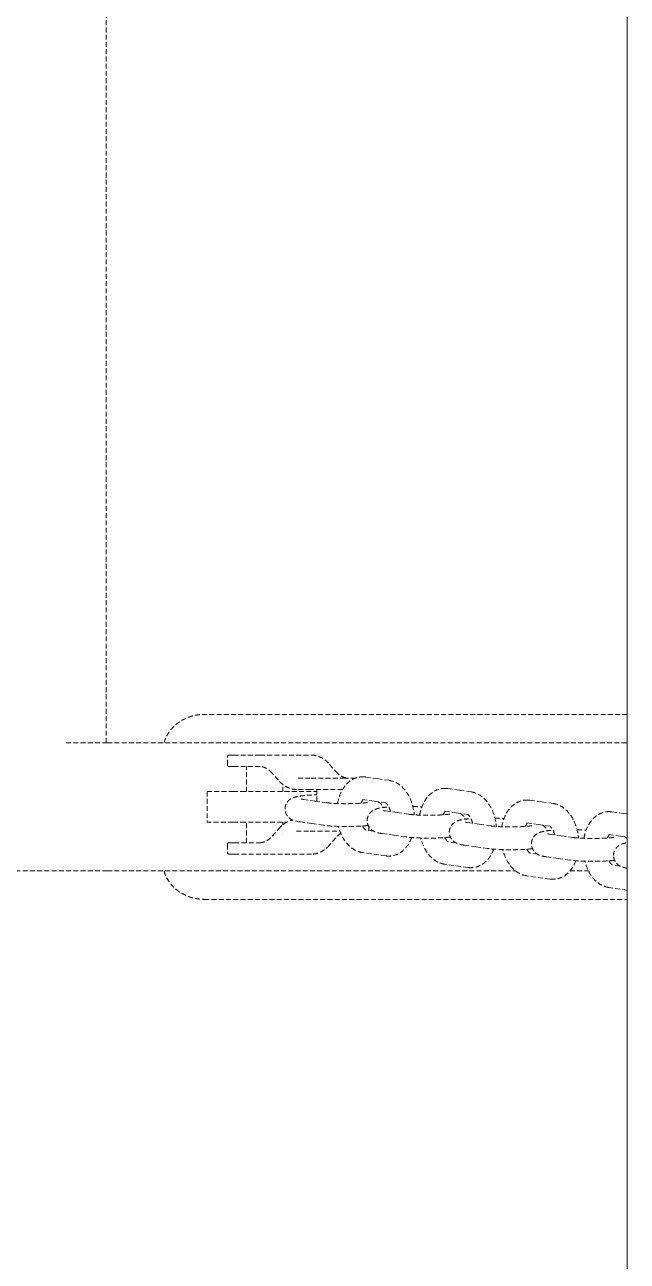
# Model space of a CAD drawing. Header units: millimetres. Extents: x -4151 to 3726, y -2931 to 1353.
# Drawn here: x -62.8 to 95.7, y -499.2 to -174.3 of the extents above; entities that cross this region are included whole.
import ezdxf

# ---------------------------------------------------------------- set-up
doc = ezdxf.new("R2010")
doc.units = ezdxf.units.MM
doc.linetypes.add('HIDDEN', pattern=[1.905, 1.27, -0.635])
doc.layers.add('DIKOM_ОБЪЕКТ', color=7, linetype='Continuous')

msp = doc.modelspace()

# ---------------------------------------------------------------- linework, layer by layer
at = {"layer": 'DIKOM_ОБЪЕКТ', "color": 7, "linetype": 'HIDDEN', "lineweight": 15}
for p, q in [((95.68, 816.142), (95.68, -1107.751)), ((95.68, -1169.469), (95.68, 816.142))]:
    msp.add_line(p, q, dxfattribs=at)
at = {"layer": 'DIKOM_ОБЪЕКТ', "color": 7, "linetype": 'HIDDEN', "lineweight": 15, "extrusion": (1, -3.44509e-16, -2.22045e-16)}
for p, q in [((-41.068, -362.955), (-52.191, -362.955)), ((-41.068, -362.955), (95.68, -362.955)), ((-9.469, -368.72), (-9.469, -366.72)), ((-4.448, -375.805), (-4.448, -369.22)), ((17.423, -368.641), (19.014, -370.481)), ((3.931, -372.798), (2.34, -370.958)), ((5.114, -371.304), (5.114, -371.304)), ((26.883, -371.957), (29.946, -372.39)), ((29.946, -372.39), (33.01, -372.822)), ((-14.818, -375.805), (-14.818, -383.805)), ((5.114, -375.805), (5.114, -373.93)), ((14.029, -378.333), (14.029, -375.22)), ((48.475, -375.007), (51.538, -375.44)), ((51.538, -375.44), (54.602, -375.873)), ((10.49, -377.833), (13.553, -378.266)), ((13.553, -378.266), (16.616, -378.698)), ((26.044, -377.898), (29.107, -378.331)), ((29.107, -378.331), (32.128, -378.757)), ((70.067, -378.057), (73.131, -378.49)), ((73.131, -378.49), (76.194, -378.923)), ((32.082, -380.883), (35.145, -381.316)), ((35.145, -381.316), (38.209, -381.749)), ((47.636, -380.948), (50.699, -381.381)), ((50.699, -381.381), (53.72, -381.807)), ((91.659, -381.107), (94.723, -381.54)), ((94.723, -381.54), (95.68, -381.675)), ((-4.448, -389.22), (-4.448, -383.805)), ((2.34, -387.481), (3.931, -385.641)), ((5.114, -384.51), (5.114, -383.805)), ((9.651, -383.774), (12.714, -384.207)), ((12.714, -384.207), (15.777, -384.639)), ((28.945, -386.171), (26.883, -385.88)), ((27.688, -384.935), (27.688, -385.72)), ((53.674, -383.933), (56.737, -384.366)), ((56.737, -384.366), (59.801, -384.799)), ((69.228, -383.998), (72.291, -384.431)), ((72.291, -384.431), (75.312, -384.858)), ((-9.469, -389.72), (-9.469, -391.72)), ((5.114, -387.135), (5.114, -387.135)), ((19.014, -387.958), (17.423, -389.798)), ((31.243, -386.824), (34.306, -387.257)), ((34.306, -387.257), (37.369, -387.69)), ((50.537, -389.222), (48.475, -388.93)), ((52.835, -389.874), (55.898, -390.307)), ((75.266, -386.983), (78.329, -387.416)), ((78.329, -387.416), (81.393, -387.849)), ((90.82, -387.048), (93.883, -387.481)), ((93.883, -387.481), (95.68, -387.735)), ((32.171, -392.687), (26.044, -391.821)), ((55.898, -390.307), (58.961, -390.74)), ((72.129, -392.272), (70.067, -391.981)), ((74.427, -392.924), (77.49, -393.357)), ((53.763, -395.737), (47.636, -394.871)), ((77.49, -393.357), (80.553, -393.79)), ((93.721, -395.322), (91.659, -395.031)), ((-41.068, -396.655), (-221.39, -396.655)), ((-41.068, -396.655), (66.325, -396.655)), ((75.355, -398.787), (69.228, -397.922)), ((80.616, -396.655), (85.488, -396.655)), ((95.68, -401.658), (90.82, -400.972))]:
    msp.add_line(p, q, dxfattribs=at)
at = {"layer": 'DIKOM_ОБЪЕКТ', "color": 7, "linetype": 'HIDDEN', "lineweight": 15}
for points, degree in [([(-41.386, -362.955), (-41.386, 71.345)], 1), ([(-0.877, -366.22), (-3.133, -366.22), (-5.388, -366.22), (-7.644, -366.22)], 3), ([(-0.877, -366.22), (12.655, -366.22)], 1), ([(-0.877, -369.22), (-7.644, -369.22)], 1), ([(12.33, -372.22), (11.12, -372.22), (9.909, -372.22), (8.699, -372.22)], 3), ([(24.282, -372.22), (23.334, -372.22), (22.387, -372.22), (21.439, -372.22)], 3), ([(25.692, -371.919), (26.089, -371.888), (26.49, -371.901), (26.883, -371.957)], 3), ([(-8.015, -375.805), (-7.367, -375.805), (-6.639, -375.805), (-5.85, -375.805)], 3), ([(12.33, -375.22), (8.699, -375.22)], 1), ([(47.284, -374.969), (47.681, -374.938), (48.082, -374.951), (48.475, -375.007)], 3), ([(68.876, -378.019), (69.273, -377.989), (69.674, -378.002), (70.067, -378.057)], 3), ([(90.468, -381.069), (90.865, -381.039), (91.266, -381.052), (91.659, -381.107)], 3), ([(8.699, -386.22), (9.909, -386.22), (11.12, -386.22), (12.33, -386.22)], 3), ([(-7.644, -389.22), (-0.877, -389.22)], 1), ([(-7.644, -392.22), (-5.388, -392.22), (-3.133, -392.22), (-0.877, -392.22)], 3), ([(12.655, -392.22), (-0.877, -392.22)], 1), ([(33.361, -392.725), (32.965, -392.755), (32.564, -392.742), (32.171, -392.687)], 3), ([(54.953, -395.775), (54.557, -395.806), (54.156, -395.792), (53.763, -395.737)], 3), ([(76.545, -398.825), (76.149, -398.856), (75.748, -398.843), (75.355, -398.787)], 3)]:
    msp.add_open_spline(points, degree=degree, dxfattribs=at)
for points, knots in [([(-26.13, -362.955), (-26.083, -362.792), (-26.032, -362.629), (-25.919, -362.305), (-25.858, -362.142), (-25.758, -361.9), (-25.707, -361.78), (-25.653, -361.66), (-25.616, -361.58), (-25.597, -361.539), (-25.435, -361.2), (-25.274, -360.901), (-25.004, -360.461), (-24.91, -360.316), (-24.761, -360.1), (-24.686, -359.993), (-24.594, -359.869), (-24.555, -359.817), (-24.528, -359.782), (-24.514, -359.763), (-24.3, -359.485), (-24.082, -359.228), (-23.729, -358.853), (-23.607, -358.729), (-23.417, -358.547), (-23.32, -358.457), (-23.205, -358.353), (-23.155, -358.309), (-23.122, -358.279), (-23.103, -358.263), (-22.844, -358.039), (-22.582, -357.831), (-22.163, -357.531), (-22.018, -357.433), (-21.795, -357.289), (-21.682, -357.218), (-21.547, -357.136), (-21.479, -357.096), (-21.45, -357.079), (-21.43, -357.068), (-21.419, -357.061), (-21.145, -356.903), (-20.857, -356.751), (-20.393, -356.534), (-20.232, -356.464), (-19.983, -356.361), (-19.857, -356.311), (-19.706, -356.253), (-19.63, -356.225), (-19.597, -356.213), (-19.575, -356.205), (-19.562, -356.201), (-19.408, -356.146), (-19.253, -356.094), (-19.007, -356.017), (-18.88, -355.979), (-18.726, -355.936), (-18.648, -355.915), (-18.608, -355.904), (-18.591, -355.9), (-18.579, -355.897), (-18.572, -355.894), (-18.452, -355.863), (-18.311, -355.828), (-18.06, -355.772), (-17.97, -355.753), (-17.825, -355.725), (-17.751, -355.71), (-17.672, -355.696), (-17.619, -355.687), (-17.594, -355.682), (-17.333, -355.638), (-17.133, -355.61), (-16.879, -355.58), (-16.803, -355.572), (-16.699, -355.561), (-16.651, -355.557), (-16.599, -355.552), (-16.574, -355.55), (-16.562, -355.549), (-16.557, -355.549), (-16.554, -355.548), (-16.553, -355.548), (-16.166, -355.515), (-15.824, -355.505), (-15.523, -355.505)], [0.15657151, 0.15657151, 0.15657151, 0.15657151, 0.1875, 0.1875, 0.21875, 0.21875, 0.234375, 0.2421875, 0.2421875, 0.25, 0.25, 0.3125, 0.3125, 0.34375, 0.34375, 0.359375, 0.3671875, 0.37109375, 0.37109375, 0.375, 0.375, 0.4375, 0.4375, 0.46875, 0.46875, 0.484375, 0.4921875, 0.49609375, 0.49609375, 0.5, 0.5, 0.5625, 0.5625, 0.59375, 0.59375, 0.609375, 0.6171875, 0.62109375, 0.62304688, 0.62304688, 0.625, 0.625, 0.6875, 0.6875, 0.71875, 0.71875, 0.734375, 0.7421875, 0.74609375, 0.74804688, 0.74804688, 0.75, 0.75, 0.78125, 0.78125, 0.796875, 0.8046875, 0.80859375, 0.81054688, 0.81152344, 0.81152344, 0.8125, 0.8125, 0.84375, 0.84375, 0.859375, 0.859375, 0.8671875, 0.87109375, 0.87109375, 0.875, 0.875, 0.90625, 0.90625, 0.921875, 0.921875, 0.9296875, 0.93359375, 0.93554688, 0.93652344, 0.93701172, 0.93701172, 0.9375, 0.9375, 1, 1, 1, 1]), ([(-9.469, -366.72), (-9.469, -366.639), (-9.464, -366.558), (-9.428, -366.437), (-9.408, -366.394), (-9.355, -366.327), (-9.323, -366.3), (-9.26, -366.266), (-9.23, -366.254), (-9.156, -366.233), (-9.111, -366.227), (-9.034, -366.221), (-9.002, -366.22), (-8.969, -366.22)], [0, 0, 0, 0, 0.24038138, 0.24038138, 0.37737288, 0.37737288, 0.49684872, 0.49684872, 0.59324387, 0.59324387, 0.72705701, 0.72705701, 0.82498233, 0.82498233, 0.82498233, 0.82498233]), ([(-7.644, -366.22), (-8.159, -366.22), (-8.539, -366.22), (-8.897, -366.22), (-8.969, -366.22), (-8.969, -366.22)], [0, 0, 0, 0, 0.25, 0.25, 0.41409232, 0.41409232, 0.41409232, 0.41409232]), ([(12.655, -366.22), (13.255, -366.22), (13.802, -366.312), (14.948, -366.68), (15.54, -366.991), (16.563, -367.745), (17.008, -368.162), (17.423, -368.641)], [0, 0, 0, 0, 2.5034781, 2.5034781, 5.4415929, 5.4415929, 7.9137658, 7.9137658, 7.9137658, 7.9137658]), ([(-8.969, -369.22), (-9, -369.22), (-9.031, -369.219), (-9.107, -369.213), (-9.152, -369.206), (-9.227, -369.186), (-9.258, -369.175), (-9.32, -369.141), (-9.351, -369.116), (-9.403, -369.052), (-9.424, -369.011), (-9.463, -368.89), (-9.469, -368.804), (-9.469, -368.72)], [0, 0, 0, 0, 0.0926057, 0.0926057, 0.22828649, 0.22828649, 0.32525566, 0.32525566, 0.44063103, 0.44063103, 0.57295281, 0.57295281, 0.82491918, 0.82491918, 0.82491918, 0.82491918]), ([(-7.644, -369.22), (-7.901, -369.22), (-8.124, -369.22), (-8.499, -369.22), (-8.647, -369.22), (-8.864, -369.22), (-8.931, -369.22), (-8.965, -369.22), (-8.969, -369.22), (-8.969, -369.22)], [0, 0, 0, 0, 0.125, 0.125, 0.25, 0.25, 0.375, 0.375, 0.41406193, 0.41406193, 0.41406193, 0.41406193]), ([(2.34, -370.958), (1.881, -370.426), (1.373, -370.003), (0.342, -369.421), (-0.205, -369.262), (-0.74, -369.222), (-0.811, -369.22), (-0.877, -369.22)], [0, 0, 0, 0, 2.83117, 2.83117, 5.6776503, 5.6776503, 6.1303491, 6.1303491, 6.1303491, 6.1303491]), ([(8.699, -375.22), (8.698, -375.22), (8.698, -375.22), (8.696, -375.22), (8.694, -375.22), (8.688, -375.22), (8.683, -375.22), (8.665, -375.219), (8.651, -375.219), (8.597, -375.219), (8.556, -375.218), (8.395, -375.213), (8.276, -375.205), (7.806, -375.159), (7.468, -375.091), (6.482, -374.797), (5.855, -374.477), (4.798, -373.7), (4.349, -373.281), (3.931, -372.798)], [0, 0, 0, 0, 0.0021263, 0.0021263, 0.0085054, 0.0085054, 0.0276424, 0.0276424, 0.0850539, 0.0850539, 0.257296, 0.257296, 0.7741825, 0.7741825, 2.3277042, 2.3277042, 5.4261125, 5.4261125, 7.9166422, 7.9166422, 7.9166422, 7.9166422]), ([(21.439, -372.22), (20.761, -372.22), (19.982, -372.22), (18.336, -372.22), (17.471, -372.22), (15.785, -372.22), (14.965, -372.22), (13.495, -372.22), (12.845, -372.22), (12.33, -372.22)], [0, 0, 0, 0, 0.25, 0.25, 0.5, 0.5, 0.75, 0.75, 1, 1, 1, 1]), ([(19.014, -370.481), (19.473, -371.013), (19.981, -371.436), (21.012, -372.018), (21.559, -372.177), (22.094, -372.217), (22.14, -372.22), (22.231, -372.22)], [0, 0, 0, 0, 2.83117, 2.83117, 5.6776503, 5.6776503, 6.1303491, 6.1303491, 6.1303491, 6.1303491]), ([(19.5, -378.922), (19.629, -378.18), (19.819, -377.46), (20.383, -375.947), (20.796, -375.164), (21.813, -373.806), (22.431, -373.214), (23.794, -372.361), (24.547, -372.075), (25.442, -371.943), (25.567, -371.929), (25.692, -371.919)], [17.0602578, 17.0602578, 17.0602578, 17.0602578, 19.3874909, 19.3874909, 22.2997922, 22.2997922, 25.2116654, 25.2116654, 27.9506419, 27.9506419, 28.3932659, 28.3932659, 28.3932659, 28.3932659]), ([(33.01, -372.822), (33.708, -372.921), (34.392, -373.157), (35.654, -373.847), (36.243, -374.315), (37.319, -375.448), (37.807, -376.139), (38.641, -377.688), (38.987, -378.57), (39.453, -380.263), (39.602, -381.078), (39.683, -381.896)], [0, 0, 0, 0, 2.4801856, 2.4801856, 5.0459819, 5.0459819, 7.8173407, 7.8173407, 10.7323747, 10.7323747, 13.1925609, 13.1925609, 13.1925609, 13.1925609]), ([(-14.818, -375.805), (-14.818, -375.805), (-14.789, -375.805), (-14.493, -375.805), (-13.781, -375.805), (-11.492, -375.805), (-9.921, -375.805), (-8.015, -375.805)], [3.76993234, 3.76993234, 3.76993234, 3.76993234, 3.85988414, 3.85988414, 4.21902989, 4.21902989, 4.57817563, 4.57817563, 4.57817563, 4.57817563]), ([(-5.85, -375.805), (-4.536, -375.805), (-3.154, -375.805), (-0.296, -375.805), (1.174, -375.805), (4.146, -375.805), (5.642, -375.805), (8.606, -375.805), (10.066, -375.805), (12.353, -375.805), (13.203, -375.805), (14.029, -375.805)], [4.84660233, 4.84660233, 4.84660233, 4.84660233, 5.04987593, 5.04987593, 5.25314953, 5.25314953, 5.45642313, 5.45642313, 5.65969672, 5.65969672, 5.78446892, 5.78446892, 5.78446892, 5.78446892]), ([(5.697, -380.368), (5.697, -380.027), (5.756, -379.681), (5.978, -379.039), (6.145, -378.736), (6.547, -378.215), (6.788, -377.992), (7.259, -377.656), (7.49, -377.534), (7.932, -377.343), (8.144, -377.275), (8.785, -377.098), (9.219, -377.021), (10.452, -376.852), (11.336, -376.776), (12.855, -376.694), (13.435, -376.671), (14.029, -376.657)], [0, 0, 0, 0, 1.0528055, 1.0528055, 2.1057908, 2.1057908, 3.1539721, 3.1539721, 4.1462477, 4.1462477, 5.2247031, 5.2247031, 7.4660894, 7.4660894, 10.7215328, 10.7215328, 12.5357839, 12.5357839, 12.5357839, 12.5357839]), ([(20.815, -375.22), (20.665, -375.22), (20.511, -375.22), (19.969, -375.22), (19.57, -375.22), (18.748, -375.22), (18.328, -375.22), (17.474, -375.22), (17.049, -375.22), (16.206, -375.22), (15.793, -375.22), (14.984, -375.22), (14.597, -375.22), (13.862, -375.22), (13.518, -375.22), (12.877, -375.22), (12.588, -375.22), (12.33, -375.22)], [0.07374328, 0.07374328, 0.07374328, 0.07374328, 0.125, 0.125, 0.25, 0.25, 0.375, 0.375, 0.5, 0.5, 0.625, 0.625, 0.75, 0.75, 0.875, 0.875, 1, 1, 1, 1]), ([(41.092, -381.972), (41.221, -381.23), (41.411, -380.51), (41.975, -378.997), (42.388, -378.214), (43.405, -376.856), (44.023, -376.265), (45.386, -375.411), (46.139, -375.125), (47.034, -374.993), (47.159, -374.979), (47.284, -374.969)], [17.0602578, 17.0602578, 17.0602578, 17.0602578, 19.3874909, 19.3874909, 22.2997922, 22.2997922, 25.2116654, 25.2116654, 27.9506419, 27.9506419, 28.3932659, 28.3932659, 28.3932659, 28.3932659]), ([(54.602, -375.873), (55.3, -375.971), (55.984, -376.207), (57.246, -376.897), (57.835, -377.365), (58.911, -378.498), (59.399, -379.189), (60.233, -380.739), (60.579, -381.62), (61.045, -383.313), (61.194, -384.128), (61.275, -384.946)], [0, 0, 0, 0, 2.4801856, 2.4801856, 5.0459819, 5.0459819, 7.8173407, 7.8173407, 10.7323747, 10.7323747, 13.1925609, 13.1925609, 13.1925609, 13.1925609]), ([(9.947, -377.735), (9.947, -377.735), (9.96, -377.739), (10.024, -377.754), (10.101, -377.77), (10.283, -377.802), (10.38, -377.817), (10.49, -377.833)], [4.4712998, 4.4712998, 4.4712998, 4.4712998, 4.891662, 4.891662, 5.6901649, 5.6901649, 6.338494, 6.338494, 6.338494, 6.338494]), ([(16.616, -378.698), (16.878, -378.735), (17.214, -378.773), (18.017, -378.843), (18.504, -378.876), (19.609, -378.929), (20.248, -378.949), (21.571, -378.969), (22.272, -378.967), (23.627, -378.943), (24.298, -378.92), (25.497, -378.854), (26.045, -378.811), (26.695, -378.743), (26.881, -378.72), (27.18, -378.677), (27.301, -378.657), (27.469, -378.625), (27.526, -378.613), (27.567, -378.602), (27.574, -378.6), (27.574, -378.6)], [0, 0, 0, 0, 1.5492418, 1.5492418, 3.2829046, 3.2829046, 5.2427362, 5.2427362, 7.2947144, 7.2947144, 9.3710418, 9.3710418, 11.4143633, 11.4143633, 12.3573523, 12.3573523, 13.1961603, 13.1961603, 13.8975251, 13.8975251, 14.2080886, 14.2080886, 14.2080886, 14.2080886]), ([(26.241, -377.926), (26.214, -377.952), (26.181, -377.988), (26.054, -378.146), (25.938, -378.325), (25.788, -378.643), (25.749, -378.735), (25.711, -378.834)], [2.539784, 2.539784, 2.539784, 2.539784, 3.0423176, 3.0423176, 4.2635576, 4.2635576, 4.7033295, 4.7033295, 4.7033295, 4.7033295]), ([(27.289, -383.418), (27.289, -383.077), (27.348, -382.731), (27.57, -382.09), (27.737, -381.786), (28.139, -381.265), (28.38, -381.042), (28.851, -380.706), (29.082, -380.585), (29.524, -380.394), (29.736, -380.325), (30.377, -380.148), (30.811, -380.072), (31.806, -379.935), (32.367, -379.879), (32.979, -379.833)], [0, 0, 0, 0, 1.0528055, 1.0528055, 2.1057908, 2.1057908, 3.1539721, 3.1539721, 4.1462477, 4.1462477, 5.2247031, 5.2247031, 7.4660894, 7.4660894, 9.6585107, 9.6585107, 9.6585107, 9.6585107]), ([(30.169, -378.481), (30.279, -378.542), (30.391, -378.613), (30.771, -378.886), (31.038, -379.143), (31.366, -379.605), (31.469, -379.784), (31.553, -379.971)], [3.7332587, 3.7332587, 3.7332587, 3.7332587, 4.2179582, 4.2179582, 5.3812842, 5.3812842, 6.0190002, 6.0190002, 6.0190002, 6.0190002]), ([(33.453, -381.077), (33.386, -380.832), (33.309, -380.598), (33.086, -380.025), (32.924, -379.706), (32.618, -379.226), (32.471, -379.049), (32.249, -378.832), (32.169, -378.78), (32.12, -378.753), (32.113, -378.75), (32.113, -378.75)], [9.8433542, 9.8433542, 9.8433542, 9.8433542, 10.6464197, 10.6464197, 11.9736935, 11.9736935, 13.2025441, 13.2025441, 14.3403717, 14.3403717, 14.8209524, 14.8209524, 14.8209524, 14.8209524]), ([(39.3, -379.716), (39.99, -379.737), (40.658, -379.768), (41.403, -379.818), (41.533, -379.828), (41.662, -379.837)], [16.2375585, 16.2375585, 16.2375585, 16.2375585, 18.3751961, 18.3751961, 18.8402259, 18.8402259, 18.8402259, 18.8402259]), ([(62.684, -385.022), (62.813, -384.28), (63.003, -383.56), (63.567, -382.047), (63.981, -381.264), (64.997, -379.906), (65.616, -379.315), (66.978, -378.461), (67.731, -378.175), (68.626, -378.043), (68.751, -378.029), (68.876, -378.019)], [17.0602578, 17.0602578, 17.0602578, 17.0602578, 19.3874909, 19.3874909, 22.2997922, 22.2997922, 25.2116654, 25.2116654, 27.9506419, 27.9506419, 28.3932659, 28.3932659, 28.3932659, 28.3932659]), ([(76.194, -378.923), (76.892, -379.021), (77.576, -379.257), (78.838, -379.948), (79.427, -380.415), (80.503, -381.549), (80.991, -382.239), (81.825, -383.789), (82.171, -384.67), (82.637, -386.363), (82.786, -387.178), (82.867, -387.996)], [0, 0, 0, 0, 2.4801856, 2.4801856, 5.0459819, 5.0459819, 7.8173407, 7.8173407, 10.7323747, 10.7323747, 13.1925609, 13.1925609, 13.1925609, 13.1925609]), ([(3.931, -385.641), (4.473, -385.014), (5.07, -384.492), (6.336, -383.705), (7.013, -383.434), (7.729, -383.305)], [0, 0, 0, 0, 3.2359116, 3.2359116, 6.4960574, 6.4960574, 6.4960574, 6.4960574]), ([(9.651, -383.774), (9.004, -383.683), (8.486, -383.595), (7.621, -383.268), (7.318, -383.125), (6.75, -382.716), (6.483, -382.459), (6.091, -381.907), (5.944, -381.618), (5.748, -381.012), (5.697, -380.688), (5.697, -380.368)], [0, 0, 0, 0, 2.9162246, 2.9162246, 4.2179582, 4.2179582, 5.3812842, 5.3812842, 6.3688412, 6.3688412, 7.3551184, 7.3551184, 7.3551184, 7.3551184]), ([(31.243, -386.824), (30.596, -386.733), (30.078, -386.645), (29.213, -386.318), (28.91, -386.175), (28.342, -385.766), (28.076, -385.509), (27.683, -384.957), (27.536, -384.668), (27.341, -384.062), (27.289, -383.738), (27.289, -383.418)], [0, 0, 0, 0, 2.9162246, 2.9162246, 4.2179582, 4.2179582, 5.3812842, 5.3812842, 6.3688412, 6.3688412, 7.3551184, 7.3551184, 7.3551184, 7.3551184]), ([(31.539, -380.785), (31.539, -380.785), (31.552, -380.789), (31.616, -380.804), (31.693, -380.82), (31.875, -380.852), (31.972, -380.868), (32.082, -380.883)], [4.4712998, 4.4712998, 4.4712998, 4.4712998, 4.891662, 4.891662, 5.6901649, 5.6901649, 6.338494, 6.338494, 6.338494, 6.338494]), ([(38.209, -381.749), (38.47, -381.786), (38.806, -381.823), (39.609, -381.893), (40.096, -381.926), (41.201, -381.979), (41.84, -381.999), (43.163, -382.019), (43.865, -382.018), (45.219, -381.993), (45.89, -381.97), (47.089, -381.904), (47.637, -381.862), (48.287, -381.793), (48.473, -381.77), (48.773, -381.727), (48.893, -381.707), (49.061, -381.676), (49.118, -381.663), (49.159, -381.653), (49.166, -381.651), (49.166, -381.651)], [0, 0, 0, 0, 1.5492418, 1.5492418, 3.2829046, 3.2829046, 5.2427362, 5.2427362, 7.2947144, 7.2947144, 9.3710418, 9.3710418, 11.4143633, 11.4143633, 12.3573523, 12.3573523, 13.1961603, 13.1961603, 13.8975251, 13.8975251, 14.2080886, 14.2080886, 14.2080886, 14.2080886]), ([(47.833, -380.976), (47.806, -381.002), (47.773, -381.038), (47.646, -381.196), (47.53, -381.375), (47.38, -381.694), (47.341, -381.786), (47.303, -381.884)], [2.539784, 2.539784, 2.539784, 2.539784, 3.0423176, 3.0423176, 4.2635576, 4.2635576, 4.7033295, 4.7033295, 4.7033295, 4.7033295]), ([(48.881, -386.468), (48.881, -386.127), (48.94, -385.781), (49.162, -385.14), (49.329, -384.836), (49.731, -384.315), (49.972, -384.092), (50.443, -383.756), (50.674, -383.635), (51.116, -383.444), (51.328, -383.375), (51.969, -383.198), (52.403, -383.122), (53.398, -382.985), (53.959, -382.929), (54.571, -382.883)], [0, 0, 0, 0, 1.0528055, 1.0528055, 2.1057908, 2.1057908, 3.1539721, 3.1539721, 4.1462477, 4.1462477, 5.2247031, 5.2247031, 7.4660894, 7.4660894, 9.6585107, 9.6585107, 9.6585107, 9.6585107]), ([(51.761, -381.531), (51.871, -381.593), (51.983, -381.663), (52.363, -381.936), (52.63, -382.193), (52.958, -382.655), (53.061, -382.834), (53.145, -383.022)], [3.7332587, 3.7332587, 3.7332587, 3.7332587, 4.2179582, 4.2179582, 5.3812842, 5.3812842, 6.0190002, 6.0190002, 6.0190002, 6.0190002]), ([(55.046, -384.127), (54.978, -383.882), (54.901, -383.648), (54.678, -383.075), (54.516, -382.756), (54.21, -382.276), (54.063, -382.099), (53.841, -381.883), (53.761, -381.831), (53.712, -381.803), (53.705, -381.8), (53.705, -381.8)], [9.8433542, 9.8433542, 9.8433542, 9.8433542, 10.6464197, 10.6464197, 11.9736935, 11.9736935, 13.2025441, 13.2025441, 14.3403717, 14.3403717, 14.8209524, 14.8209524, 14.8209524, 14.8209524]), ([(60.892, -382.766), (61.582, -382.787), (62.25, -382.818), (62.995, -382.868), (63.126, -382.878), (63.254, -382.888)], [16.2375585, 16.2375585, 16.2375585, 16.2375585, 18.3751961, 18.3751961, 18.8402259, 18.8402259, 18.8402259, 18.8402259]), ([(84.276, -388.072), (84.405, -387.33), (84.595, -386.61), (85.159, -385.098), (85.573, -384.315), (86.589, -382.956), (87.208, -382.365), (88.57, -381.511), (89.323, -381.225), (90.218, -381.093), (90.343, -381.079), (90.468, -381.069)], [17.0602578, 17.0602578, 17.0602578, 17.0602578, 19.3874909, 19.3874909, 22.2997922, 22.2997922, 25.2116654, 25.2116654, 27.9506419, 27.9506419, 28.3932659, 28.3932659, 28.3932659, 28.3932659]), ([(-8.015, -383.805), (-9.921, -383.805), (-11.492, -383.805), (-13.781, -383.805), (-14.493, -383.805), (-14.789, -383.805), (-14.818, -383.805), (-14.818, -383.805)], [3.14159265, 3.14159265, 3.14159265, 3.14159265, 3.5007384, 3.5007384, 3.85988414, 3.85988414, 3.94983595, 3.94983595, 3.94983595, 3.94983595]), ([(12.33, -386.22), (12.845, -386.22), (13.495, -386.22), (14.965, -386.22), (15.785, -386.22), (17.471, -386.22), (18.336, -386.22), (19.5, -386.22), (19.833, -386.22), (20.155, -386.22)], [0, 0, 0, 0, 0.25, 0.25, 0.5, 0.5, 0.75, 0.75, 0.85353591, 0.85353591, 0.85353591, 0.85353591]), ([(27.56, -384.681), (26.879, -384.766), (26.081, -384.832), (24.415, -384.922), (23.54, -384.95), (21.828, -384.97), (20.968, -384.965), (19.342, -384.925), (18.554, -384.891), (17.072, -384.791), (16.375, -384.724), (15.777, -384.639)], [7.8137607, 7.8137607, 7.8137607, 7.8137607, 10.7215328, 10.7215328, 13.3759604, 13.3759604, 15.8906283, 15.8906283, 18.3751961, 18.3751961, 21.0705402, 21.0705402, 21.0705402, 21.0705402]), ([(26.044, -391.821), (25.346, -391.723), (24.662, -391.487), (23.4, -390.796), (22.811, -390.329), (21.735, -389.195), (21.247, -388.504), (20.413, -386.955), (20.066, -386.074), (19.794, -385.082), (19.774, -385.008), (19.755, -384.934)], [0, 0, 0, 0, 2.4801856, 2.4801856, 5.0459819, 5.0459819, 7.8173407, 7.8173407, 10.7323747, 10.7323747, 10.9655796, 10.9655796, 10.9655796, 10.9655796]), ([(26.081, -384.823), (26.149, -384.956), (26.219, -385.078), (26.435, -385.418), (26.583, -385.594), (26.805, -385.811), (26.884, -385.863), (26.922, -385.884), (26.924, -385.885), (26.926, -385.886)], [11.3941892, 11.3941892, 11.3941892, 11.3941892, 11.9736935, 11.9736935, 13.2025441, 13.2025441, 14.3403717, 14.3403717, 14.4247139, 14.4247139, 14.4247139, 14.4247139]), ([(27.688, -385.72), (27.688, -385.8), (27.683, -385.881), (27.657, -385.968), (27.653, -385.979), (27.65, -385.989)], [0, 0, 0, 0, 0.24038138, 0.24038138, 0.27219057, 0.27219057, 0.27219057, 0.27219057]), ([(52.835, -389.874), (52.188, -389.783), (51.67, -389.695), (50.805, -389.368), (50.502, -389.225), (49.934, -388.816), (49.668, -388.559), (49.275, -388.007), (49.128, -387.718), (48.933, -387.112), (48.881, -386.788), (48.881, -386.468)], [0, 0, 0, 0, 2.9162246, 2.9162246, 4.2179582, 4.2179582, 5.3812842, 5.3812842, 6.3688412, 6.3688412, 7.3551184, 7.3551184, 7.3551184, 7.3551184]), ([(53.132, -383.835), (53.132, -383.835), (53.144, -383.839), (53.208, -383.854), (53.285, -383.87), (53.467, -383.902), (53.564, -383.918), (53.674, -383.933)], [4.4712998, 4.4712998, 4.4712998, 4.4712998, 4.891662, 4.891662, 5.6901649, 5.6901649, 6.338494, 6.338494, 6.338494, 6.338494]), ([(59.801, -384.799), (60.062, -384.836), (60.398, -384.873), (61.201, -384.944), (61.688, -384.976), (62.793, -385.03), (63.432, -385.049), (64.755, -385.069), (65.457, -385.068), (66.811, -385.044), (67.482, -385.02), (68.681, -384.954), (69.229, -384.912), (69.879, -384.843), (70.065, -384.82), (70.365, -384.777), (70.485, -384.758), (70.653, -384.726), (70.71, -384.713), (70.751, -384.703), (70.758, -384.701), (70.758, -384.701)], [0, 0, 0, 0, 1.5492418, 1.5492418, 3.2829046, 3.2829046, 5.2427362, 5.2427362, 7.2947144, 7.2947144, 9.3710418, 9.3710418, 11.4143633, 11.4143633, 12.3573523, 12.3573523, 13.1961603, 13.1961603, 13.8975251, 13.8975251, 14.2080886, 14.2080886, 14.2080886, 14.2080886]), ([(69.425, -384.026), (69.398, -384.053), (69.365, -384.088), (69.238, -384.246), (69.122, -384.425), (68.972, -384.744), (68.933, -384.836), (68.895, -384.934)], [2.539784, 2.539784, 2.539784, 2.539784, 3.0423176, 3.0423176, 4.2635576, 4.2635576, 4.7033295, 4.7033295, 4.7033295, 4.7033295]), ([(70.473, -389.519), (70.473, -389.177), (70.532, -388.831), (70.754, -388.19), (70.921, -387.886), (71.323, -387.366), (71.564, -387.142), (72.035, -386.807), (72.266, -386.685), (72.708, -386.494), (72.92, -386.425), (73.561, -386.248), (73.996, -386.172), (74.99, -386.036), (75.551, -385.979), (76.163, -385.933)], [0, 0, 0, 0, 1.0528055, 1.0528055, 2.1057908, 2.1057908, 3.1539721, 3.1539721, 4.1462477, 4.1462477, 5.2247031, 5.2247031, 7.4660894, 7.4660894, 9.6585107, 9.6585107, 9.6585107, 9.6585107]), ([(73.353, -384.581), (73.463, -384.643), (73.575, -384.713), (73.955, -384.986), (74.222, -385.243), (74.55, -385.705), (74.653, -385.884), (74.737, -386.072)], [3.7332587, 3.7332587, 3.7332587, 3.7332587, 4.2179582, 4.2179582, 5.3812842, 5.3812842, 6.0190002, 6.0190002, 6.0190002, 6.0190002]), ([(76.638, -387.177), (76.57, -386.933), (76.493, -386.699), (76.27, -386.125), (76.108, -385.806), (75.803, -385.326), (75.655, -385.15), (75.433, -384.933), (75.353, -384.881), (75.304, -384.853), (75.297, -384.85), (75.297, -384.85)], [9.8433542, 9.8433542, 9.8433542, 9.8433542, 10.6464197, 10.6464197, 11.9736935, 11.9736935, 13.2025441, 13.2025441, 14.3403717, 14.3403717, 14.8209524, 14.8209524, 14.8209524, 14.8209524]), ([(82.484, -385.816), (83.174, -385.837), (83.842, -385.868), (84.587, -385.918), (84.718, -385.928), (84.846, -385.938)], [16.2375585, 16.2375585, 16.2375585, 16.2375585, 18.3751961, 18.3751961, 18.8402259, 18.8402259, 18.8402259, 18.8402259]), ([(-9.469, -389.72), (-9.469, -389.639), (-9.464, -389.558), (-9.428, -389.437), (-9.408, -389.394), (-9.355, -389.327), (-9.323, -389.3), (-9.26, -389.266), (-9.23, -389.254), (-9.156, -389.233), (-9.111, -389.227), (-9.034, -389.221), (-9.002, -389.22), (-8.969, -389.22)], [0, 0, 0, 0, 0.24038138, 0.24038138, 0.37737288, 0.37737288, 0.49684872, 0.49684872, 0.59324387, 0.59324387, 0.72705701, 0.72705701, 0.82493688, 0.82493688, 0.82493688, 0.82493688]), ([(-8.969, -389.22), (-8.969, -389.22), (-8.965, -389.22), (-8.931, -389.22), (-8.863, -389.22), (-8.647, -389.22), (-8.499, -389.22), (-8.124, -389.22), (-7.901, -389.22), (-7.644, -389.22)], [0.5860172, 0.5860172, 0.5860172, 0.5860172, 0.625, 0.625, 0.75, 0.75, 0.875, 0.875, 1, 1, 1, 1]), ([(-0.877, -389.22), (-0.877, -389.22), (-0.877, -389.22), (-0.876, -389.22), (-0.875, -389.22), (-0.872, -389.22), (-0.87, -389.22), (-0.861, -389.219), (-0.855, -389.219), (-0.828, -389.219), (-0.808, -389.219), (-0.725, -389.216), (-0.661, -389.212), (-0.395, -389.186), (-0.18, -389.144), (0.534, -388.931), (1.052, -388.655), (1.814, -388.04), (2.084, -387.778), (2.34, -387.481)], [0, 0, 0, 0, 0.0016485, 0.0016485, 0.006594, 0.006594, 0.0214305, 0.0214305, 0.0659402, 0.0659402, 0.1994753, 0.1994753, 0.6001979, 0.6001979, 1.8044428, 1.8044428, 4.5593276, 4.5593276, 6.1387922, 6.1387922, 6.1387922, 6.1387922]), ([(17.423, -389.798), (16.88, -390.425), (16.283, -390.947), (15.016, -391.736), (14.337, -392.006), (13.31, -392.19), (12.992, -392.22), (12.655, -392.22)], [0, 0, 0, 0, 3.2359116, 3.2359116, 6.5042294, 6.5042294, 7.9106057, 7.9106057, 7.9106057, 7.9106057]), ([(20.377, -386.782), (20.188, -386.896), (20.001, -387.027), (19.54, -387.399), (19.27, -387.661), (19.014, -387.958)], [3.5197514, 3.5197514, 3.5197514, 3.5197514, 4.5593342, 4.5593342, 6.1387923, 6.1387923, 6.1387923, 6.1387923]), ([(38.982, -387.86), (38.669, -388.699), (38.256, -389.481), (37.24, -390.838), (36.622, -391.429), (35.26, -392.283), (34.506, -392.569), (33.612, -392.701), (33.487, -392.715), (33.361, -392.725)], [19.3924898, 19.3924898, 19.3924898, 19.3924898, 22.2997922, 22.2997922, 25.2116654, 25.2116654, 27.9506419, 27.9506419, 28.3932659, 28.3932659, 28.3932659, 28.3932659]), ([(49.152, -387.731), (48.471, -387.816), (47.673, -387.882), (46.007, -387.972), (45.132, -388), (43.42, -388.021), (42.56, -388.015), (40.934, -387.975), (40.147, -387.941), (38.664, -387.841), (37.967, -387.774), (37.369, -387.69)], [7.8137607, 7.8137607, 7.8137607, 7.8137607, 10.7215328, 10.7215328, 13.3759604, 13.3759604, 15.8906283, 15.8906283, 18.3751961, 18.3751961, 21.0705402, 21.0705402, 21.0705402, 21.0705402]), ([(47.636, -394.871), (46.938, -394.773), (46.254, -394.537), (44.992, -393.846), (44.403, -393.379), (43.327, -392.245), (42.839, -391.555), (42.005, -390.005), (41.658, -389.124), (41.386, -388.132), (41.366, -388.058), (41.347, -387.984)], [0, 0, 0, 0, 2.4801856, 2.4801856, 5.0459819, 5.0459819, 7.8173407, 7.8173407, 10.7323747, 10.7323747, 10.9655796, 10.9655796, 10.9655796, 10.9655796]), ([(47.673, -387.874), (47.741, -388.006), (47.811, -388.128), (48.027, -388.468), (48.175, -388.645), (48.397, -388.861), (48.476, -388.913), (48.514, -388.934), (48.516, -388.935), (48.518, -388.936)], [11.3941892, 11.3941892, 11.3941892, 11.3941892, 11.9736935, 11.9736935, 13.2025441, 13.2025441, 14.3403717, 14.3403717, 14.4247139, 14.4247139, 14.4247139, 14.4247139]), ([(74.427, -392.924), (73.78, -392.833), (73.262, -392.746), (72.397, -392.418), (72.095, -392.275), (71.526, -391.866), (71.26, -391.61), (70.867, -391.057), (70.72, -390.768), (70.525, -390.162), (70.473, -389.839), (70.473, -389.519)], [0, 0, 0, 0, 2.9162246, 2.9162246, 4.2179582, 4.2179582, 5.3812842, 5.3812842, 6.3688412, 6.3688412, 7.3551184, 7.3551184, 7.3551184, 7.3551184]), ([(74.724, -386.885), (74.724, -386.885), (74.736, -386.889), (74.8, -386.904), (74.877, -386.921), (75.059, -386.952), (75.156, -386.968), (75.266, -386.983)], [4.4712998, 4.4712998, 4.4712998, 4.4712998, 4.891662, 4.891662, 5.6901649, 5.6901649, 6.338494, 6.338494, 6.338494, 6.338494]), ([(81.393, -387.849), (81.654, -387.886), (81.99, -387.924), (82.793, -387.994), (83.281, -388.026), (84.385, -388.08), (85.024, -388.1), (86.347, -388.119), (87.049, -388.118), (88.403, -388.094), (89.074, -388.07), (90.273, -388.005), (90.821, -387.962), (91.472, -387.893), (91.657, -387.87), (91.957, -387.828), (92.077, -387.808), (92.245, -387.776), (92.302, -387.763), (92.343, -387.753), (92.35, -387.751), (92.35, -387.751)], [0, 0, 0, 0, 1.5492418, 1.5492418, 3.2829046, 3.2829046, 5.2427362, 5.2427362, 7.2947144, 7.2947144, 9.3710418, 9.3710418, 11.4143633, 11.4143633, 12.3573523, 12.3573523, 13.1961603, 13.1961603, 13.8975251, 13.8975251, 14.2080886, 14.2080886, 14.2080886, 14.2080886]), ([(91.017, -387.076), (90.99, -387.103), (90.957, -387.138), (90.83, -387.297), (90.714, -387.475), (90.564, -387.794), (90.525, -387.886), (90.487, -387.985)], [2.539784, 2.539784, 2.539784, 2.539784, 3.0423176, 3.0423176, 4.2635576, 4.2635576, 4.7033295, 4.7033295, 4.7033295, 4.7033295]), ([(92.065, -392.569), (92.065, -392.227), (92.124, -391.881), (92.346, -391.24), (92.513, -390.936), (92.915, -390.416), (93.156, -390.192), (93.627, -389.857), (93.859, -389.735), (94.3, -389.544), (94.512, -389.475), (95.031, -389.332), (95.343, -389.269), (95.68, -389.214)], [0, 0, 0, 0, 1.0528055, 1.0528055, 2.1057908, 2.1057908, 3.1539721, 3.1539721, 4.1462477, 4.1462477, 5.2247031, 5.2247031, 6.834113, 6.834113, 6.834113, 6.834113]), ([(94.945, -387.631), (95.055, -387.693), (95.167, -387.763), (95.416, -387.942), (95.551, -388.056), (95.68, -388.184)], [3.7332587, 3.7332587, 3.7332587, 3.7332587, 4.2179582, 4.2179582, 4.8092491, 4.8092491, 4.8092491, 4.8092491]), ([(-8.969, -392.22), (-9, -392.22), (-9.031, -392.219), (-9.107, -392.213), (-9.152, -392.206), (-9.227, -392.186), (-9.258, -392.175), (-9.32, -392.141), (-9.351, -392.116), (-9.403, -392.052), (-9.424, -392.011), (-9.463, -391.89), (-9.469, -391.804), (-9.469, -391.72)], [0, 0, 0, 0, 0.0926057, 0.0926057, 0.22828649, 0.22828649, 0.32525566, 0.32525566, 0.44063103, 0.44063103, 0.57295281, 0.57295281, 0.82491918, 0.82491918, 0.82491918, 0.82491918]), ([(-8.969, -392.22), (-8.969, -392.22), (-8.897, -392.22), (-8.539, -392.22), (-8.159, -392.22), (-7.644, -392.22)], [0.58590768, 0.58590768, 0.58590768, 0.58590768, 0.75, 0.75, 1, 1, 1, 1]), ([(60.574, -390.91), (60.261, -391.749), (59.848, -392.531), (58.832, -393.888), (58.214, -394.479), (56.852, -395.333), (56.099, -395.619), (55.204, -395.751), (55.079, -395.765), (54.953, -395.775)], [19.3924898, 19.3924898, 19.3924898, 19.3924898, 22.2997922, 22.2997922, 25.2116654, 25.2116654, 27.9506419, 27.9506419, 28.3932659, 28.3932659, 28.3932659, 28.3932659]), ([(70.744, -390.781), (70.063, -390.866), (69.265, -390.932), (67.599, -391.022), (66.725, -391.05), (65.012, -391.071), (64.152, -391.065), (62.526, -391.026), (61.739, -390.991), (60.256, -390.891), (59.559, -390.824), (58.961, -390.74)], [7.8137607, 7.8137607, 7.8137607, 7.8137607, 10.7215328, 10.7215328, 13.3759604, 13.3759604, 15.8906283, 15.8906283, 18.3751961, 18.3751961, 21.0705402, 21.0705402, 21.0705402, 21.0705402]), ([(69.228, -397.922), (68.53, -397.823), (67.846, -397.587), (66.584, -396.897), (65.995, -396.429), (64.919, -395.296), (64.431, -394.605), (63.597, -393.056), (63.251, -392.174), (62.978, -391.182), (62.958, -391.109), (62.939, -391.034)], [0, 0, 0, 0, 2.4801856, 2.4801856, 5.0459819, 5.0459819, 7.8173407, 7.8173407, 10.7323747, 10.7323747, 10.9655796, 10.9655796, 10.9655796, 10.9655796]), ([(69.265, -390.924), (69.333, -391.056), (69.403, -391.178), (69.619, -391.518), (69.767, -391.695), (69.989, -391.912), (70.068, -391.963), (70.106, -391.984), (70.108, -391.985), (70.11, -391.987)], [11.3941892, 11.3941892, 11.3941892, 11.3941892, 11.9736935, 11.9736935, 13.2025441, 13.2025441, 14.3403717, 14.3403717, 14.4247139, 14.4247139, 14.4247139, 14.4247139]), ([(95.68, -395.925), (95.183, -395.847), (94.746, -395.755), (93.989, -395.468), (93.687, -395.325), (93.118, -394.916), (92.852, -394.66), (92.459, -394.107), (92.312, -393.818), (92.117, -393.212), (92.065, -392.889), (92.065, -392.569)], [0.526638, 0.526638, 0.526638, 0.526638, 2.9162246, 2.9162246, 4.2179582, 4.2179582, 5.3812842, 5.3812842, 6.3688412, 6.3688412, 7.3551184, 7.3551184, 7.3551184, 7.3551184]), ([(82.166, -393.96), (81.853, -394.799), (81.44, -395.581), (80.425, -396.938), (79.806, -397.529), (78.444, -398.383), (77.691, -398.669), (76.796, -398.801), (76.671, -398.815), (76.545, -398.825)], [19.3924898, 19.3924898, 19.3924898, 19.3924898, 22.2997922, 22.2997922, 25.2116654, 25.2116654, 27.9506419, 27.9506419, 28.3932659, 28.3932659, 28.3932659, 28.3932659]), ([(92.336, -393.831), (91.655, -393.916), (90.857, -393.982), (89.191, -394.072), (88.317, -394.1), (86.604, -394.121), (85.744, -394.116), (84.118, -394.076), (83.331, -394.041), (81.848, -393.942), (81.151, -393.874), (80.553, -393.79)], [7.8137607, 7.8137607, 7.8137607, 7.8137607, 10.7215328, 10.7215328, 13.3759604, 13.3759604, 15.8906283, 15.8906283, 18.3751961, 18.3751961, 21.0705402, 21.0705402, 21.0705402, 21.0705402]), ([(90.82, -400.972), (90.122, -400.873), (89.438, -400.637), (88.176, -399.947), (87.587, -399.479), (86.511, -398.346), (86.023, -397.655), (85.189, -396.106), (84.843, -395.224), (84.57, -394.233), (84.55, -394.159), (84.531, -394.085)], [0, 0, 0, 0, 2.4801856, 2.4801856, 5.0459819, 5.0459819, 7.8173407, 7.8173407, 10.7323747, 10.7323747, 10.9655796, 10.9655796, 10.9655796, 10.9655796]), ([(90.857, -393.974), (90.925, -394.107), (90.995, -394.229), (91.211, -394.568), (91.359, -394.745), (91.581, -394.962), (91.66, -395.014), (91.698, -395.034), (91.7, -395.036), (91.702, -395.037)], [11.3941892, 11.3941892, 11.3941892, 11.3941892, 11.9736935, 11.9736935, 13.2025441, 13.2025441, 14.3403717, 14.3403717, 14.4247139, 14.4247139, 14.4247139, 14.4247139]), ([(-26.13, -396.655), (-26.083, -396.818), (-26.032, -396.98), (-25.919, -397.305), (-25.858, -397.467), (-25.758, -397.709), (-25.707, -397.83), (-25.653, -397.949), (-25.616, -398.029), (-25.597, -398.071), (-25.435, -398.41), (-25.274, -398.708), (-25.004, -399.148), (-24.91, -399.293), (-24.761, -399.509), (-24.686, -399.616), (-24.594, -399.74), (-24.555, -399.793), (-24.528, -399.828), (-24.514, -399.846), (-24.3, -400.124), (-24.082, -400.381), (-23.729, -400.756), (-23.606, -400.88), (-23.417, -401.062), (-23.32, -401.152), (-23.205, -401.256), (-23.155, -401.3), (-23.122, -401.33), (-23.103, -401.346), (-22.844, -401.571), (-22.582, -401.778), (-22.162, -402.079), (-22.018, -402.177), (-21.795, -402.32), (-21.682, -402.392), (-21.547, -402.473), (-21.479, -402.513), (-21.45, -402.53), (-21.43, -402.542), (-21.419, -402.548), (-21.145, -402.706), (-20.857, -402.858), (-20.392, -403.075), (-20.232, -403.146), (-19.983, -403.248), (-19.857, -403.299), (-19.706, -403.356), (-19.63, -403.384), (-19.597, -403.396), (-19.575, -403.404), (-19.562, -403.408), (-19.407, -403.464), (-19.253, -403.516), (-19.006, -403.592), (-18.88, -403.63), (-18.726, -403.673), (-18.647, -403.695), (-18.608, -403.705), (-18.591, -403.71), (-18.579, -403.713), (-18.572, -403.715), (-18.449, -403.747), (-18.306, -403.782), (-18.056, -403.838), (-17.966, -403.857), (-17.822, -403.885), (-17.748, -403.899), (-17.658, -403.916), (-17.619, -403.923), (-17.592, -403.927), (-17.58, -403.929), (-17.328, -403.972), (-17.125, -404), (-16.872, -404.03), (-16.796, -404.038), (-16.694, -404.048), (-16.647, -404.053), (-16.597, -404.057), (-16.573, -404.059), (-16.562, -404.06), (-16.557, -404.061), (-16.554, -404.061), (-16.553, -404.061), (-16.165, -404.094), (-15.823, -404.105), (-15.523, -404.105)], [0.15656836, 0.15656836, 0.15656836, 0.15656836, 0.1875, 0.1875, 0.21875, 0.21875, 0.234375, 0.2421875, 0.2421875, 0.25, 0.25, 0.3125, 0.3125, 0.34375, 0.34375, 0.359375, 0.3671875, 0.37109375, 0.37109375, 0.375, 0.375, 0.4375, 0.4375, 0.46875, 0.46875, 0.484375, 0.4921875, 0.49609375, 0.49609375, 0.5, 0.5, 0.5625, 0.5625, 0.59375, 0.59375, 0.609375, 0.6171875, 0.62109375, 0.62304688, 0.62304688, 0.625, 0.625, 0.6875, 0.6875, 0.71875, 0.71875, 0.734375, 0.7421875, 0.74609375, 0.74804688, 0.74804688, 0.75, 0.75, 0.78125, 0.78125, 0.796875, 0.8046875, 0.80859375, 0.81054688, 0.81152344, 0.81152344, 0.8125, 0.8125, 0.84375, 0.84375, 0.859375, 0.859375, 0.8671875, 0.87109375, 0.87304688, 0.87304688, 0.875, 0.875, 0.90625, 0.90625, 0.921875, 0.921875, 0.9296875, 0.93359375, 0.93554688, 0.93652344, 0.93701172, 0.93701172, 0.9375, 0.9375, 1, 1, 1, 1])]:
    msp.add_open_spline(points, degree=3, knots=knots, dxfattribs=at)
for points, weights in [([(95.68, -355.505), (42.01, -355.505), (1.56, -355.505), (-15.523, -355.505)], [0.901061039425, 0.83182777711, 0.846283607022, 0.94442852916]), ([(-8.015, -383.805), (-7.366, -383.805), (-6.64, -383.805), (-5.85, -383.805)], [1, 0.994004600179, 0.994004600179, 1]), ([(-5.85, -383.805), (-2.226, -383.805), (1.901, -383.805), (6.23, -383.805)], [1, 0.92544846539, 0.877554008543, 0.856316629461]), ([(-15.523, -404.105), (1.56, -404.105), (42.01, -404.105), (95.68, -404.105)], [0.94442852916, 0.846283607021, 0.83182777711, 0.901061039428])]:
    msp.add_rational_spline(points, weights, degree=3, dxfattribs=at)

doc.saveas('drawing.dxf')
